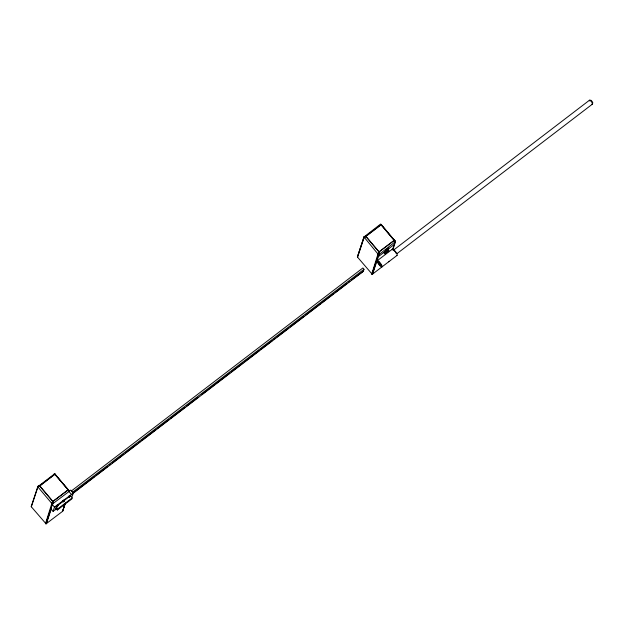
<?xml version="1.0" encoding="UTF-8"?>
<svg xmlns="http://www.w3.org/2000/svg" width="624" height="624" viewBox="0 0 624 624"><rect width="100%" height="100%" fill="white"/><g stroke="black" fill="none" stroke-linecap="round" stroke-linejoin="round"><path stroke-width="0.94" d="M65.442 502.983L62.572 511.337L46.067 523.832L31.348 506.813L31.426 505.955M37.729 486.759L54.725 473.756L69.295 491.322L52.33 504.067L37.729 486.759L39.78 486.041L54.733 474.248L67.837 489.395L67.696 490.355L52.775 501.446L39.913 486.322L39.866 485.612M62.774 511.056L64.428 505.105M397.02 255.442L372.263 274.303L357.396 256.971L363.948 236.98L380.312 224.328L381.209 224.437L395.515 241.535L379.127 254.444L378.23 254.335L363.948 236.98L365.999 236.285L381.17 224.749L395.491 241.792M366.062 236.09L366.109 236.8L378.971 251.917L394.142 240.38L381.358 225.131L380.562 225.03L366.179 236.036L364.151 236.691L357.396 256.971M388.994 261.269L388.768 261.815M52.931 503.974L53.375 501.158L67.946 489.902M31.2 506.493L37.955 486.221L39.983 485.558L54.974 474.271M31.348 506.813L37.877 487.079L39.913 486.322L39.842 485.846M40.045 485.363L37.752 486.502M54.436 474.357L54.116 473.85M54.733 474.248L54.452 473.725M69.178 490.753L55.232 474.458M39.975 486.127L52.58 501.064L45.505 523.591M52.58 501.064L52.33 504.067L45.802 523.801M53.375 501.158L46.067 523.832M46.402 523.708L51.301 508.903M50.552 508.388L53.071 511.36L54.475 507.109L73.328 493.069L70.816 490.09L68.757 491.291L71.269 494.263M56.285 506.587L55.637 508.537L57.385 509.995L71.83 498.95L72.181 497.874L70.73 495.534L56.285 506.587L57.743 508.919L57.385 509.995M67.837 489.395L69.319 491.065M67.969 489.676L67.696 490.355L69.1 491.603M62.572 511.337L65.169 503.623M72.259 496.306L73.328 493.069M357.544 257.283L364.073 237.549L366.109 236.8L366.038 236.317M366.241 235.833L365.976 236.519L363.925 237.237M72.439 493.849L363.324 271.331L363.995 269.295L362.879 267.969L71.222 491.08M380.632 224.827L380.312 224.328M380.929 224.718L380.648 224.203M381.17 224.749L380.921 224.234M381.428 224.929L381.209 224.437M366.171 236.597L378.776 251.534L371.701 274.069M378.776 251.534L378.518 254.537L371.998 274.271M395.296 242.081L393.962 240.63L379.275 251.745L372.263 274.303M379.571 251.636L379.127 254.444L372.598 274.178M385.765 250.981L386.116 249.928L388.807 247.868L388.456 248.921M394.033 239.866L395.366 241.223M394.072 240.575L394.165 240.146M392.699 249.296L395.07 242.12M392.824 249.865L395.515 241.535L394.095 240.349M385.289 252.821L385.554 252.416M385.757 252.392L388.261 250.942L387.738 251.729M56.807 506.579C58.828 504.083 57.361 507.702 56.269 505.947M55.786 509.668L56.433 508.973L55.903 508.342L55.247 509.036L55.786 509.668L56.846 508.958M62.673 500.916L63.18 501.829L64.272 500.838L63.734 500.198L63.125 500.503L62.673 500.916L63.008 501.836M69.217 497.086C72.314 495.394 67.486 497.156 69.389 497.078M386.061 252.447L385.538 253.227L386.724 252.619M387.231 251.534L387.598 250.981L386.513 251.612M385.811 252.143L386.272 251.823M387.169 251.722L388.003 250.637L387.169 251.004M63.211 501.548L64.272 500.838M378.409 256.604L394.579 244.241M72.337 492.398L363.995 269.295M72.844 493.194L94.505 476.627M96.049 475.441L107.656 466.565M109.2 465.379L110.752 464.194M112.297 463.016L123.903 454.139M125.447 452.954L137.054 444.077M138.598 442.892L140.15 441.706M141.695 440.528L155.618 429.874M157.17 428.688L168.776 419.812M170.321 418.626L185.016 407.386M186.568 406.201L198.175 397.324M202.036 394.368L214.414 384.899M215.966 383.713L229.889 373.058M231.434 371.873L243.04 362.996M244.592 361.819L259.288 350.571M260.832 349.385L272.438 340.509M273.991 339.331L275.535 338.146M277.079 336.96L288.686 328.084M290.23 326.898L304.161 316.251M305.705 315.065L320.408 303.818M321.953 302.64L333.559 293.756M335.104 292.578L346.71 283.702M348.254 282.516L349.807 281.33M351.351 280.145L363.324 271.331M377.325 260.668L392.402 249.124M393.268 250.31L589.516 100.191M53.071 511.36L56.121 509.028M57.743 508.919L72.181 497.874M396.926 253.672L592.402 104.146M386.467 252.314L385.289 252.923M67.876 490.105L69.295 491.322M70.473 496.088L69.771 495.464L70.301 496.096M69.74 495.737L70.278 496.376M69.865 496.392L69.334 495.752L68.882 496.166L69.412 496.798M69.287 496.15L69.826 496.782M63.562 500.206L64.1 500.838M63.539 500.487L64.069 501.119M63.125 500.503L63.664 501.134M63.086 500.9L63.617 501.532M62.642 501.189L63.18 501.829M57.533 504.949L58.063 505.58M57.361 504.956L57.899 505.588M57.33 505.229L57.868 505.869M57.455 505.885L56.924 505.245L56.472 505.658L57.002 506.29M56.878 505.643L57.416 506.275M56.441 505.939L56.979 506.571M51.964 504.137L54.475 507.109M55.856 508.732L56.394 509.371M55.45 508.747L55.981 509.387M55.419 509.028L55.957 509.66M54.725 473.756L54.904 474.474M55.013 473.967L55.162 474.653M590.491 100.737A1.864 0.491 52.6 0 1 591.794 101.111A1.864 0.491 52.6 0 1 592.543 103.163M393.487 250.318A2.457 0.647 52.6 0 1 393.783 250.458M394.142 250.723A2.457 0.647 52.6 0 1 394.961 251.55M395.351 252.057A2.457 0.647 52.6 0 1 395.702 252.572M395.99 253.071A2.457 0.647 52.6 0 1 396.185 253.516M589.485 100.94A2.457 0.647 52.6 0 1 590.265 100.503A2.457 0.647 52.6 0 1 592.309 103.108A2.457 0.647 52.6 0 1 591.887 103.997M384.54 252.993A2.738 0.468 -40.2 0 1 385.936 250.895A2.738 0.468 -40.2 0 1 388.175 249.935M387.894 250.294A2.738 0.468 -40.2 0 1 387.504 250.715M386.63 252.907A2.738 0.468 -40.2 0 1 385.016 253.313A2.738 0.468 -40.2 0 1 388.456 250.427A2.738 0.468 -40.2 0 1 387.715 251.995M392.207 249.733A3.923 1.037 52.6 0 1 395.429 251.503A3.923 1.037 52.6 0 1 396.677 255.434M381.03 264.896A2.075 0.546 52.6 0 1 379.548 263.328A2.075 0.546 52.6 0 1 378.924 261.791M377.59 262.564A3.923 1.037 52.6 0 0 381.935 266.986A3.923 1.037 52.6 0 0 379.361 261.924A3.923 1.037 52.6 0 0 377.59 262.564M378.55 263.156A2.075 0.546 52.6 0 0 380.851 265.489A2.075 0.546 52.6 0 0 379.486 262.821A2.075 0.546 52.6 0 0 378.55 263.156"/></g></svg>
